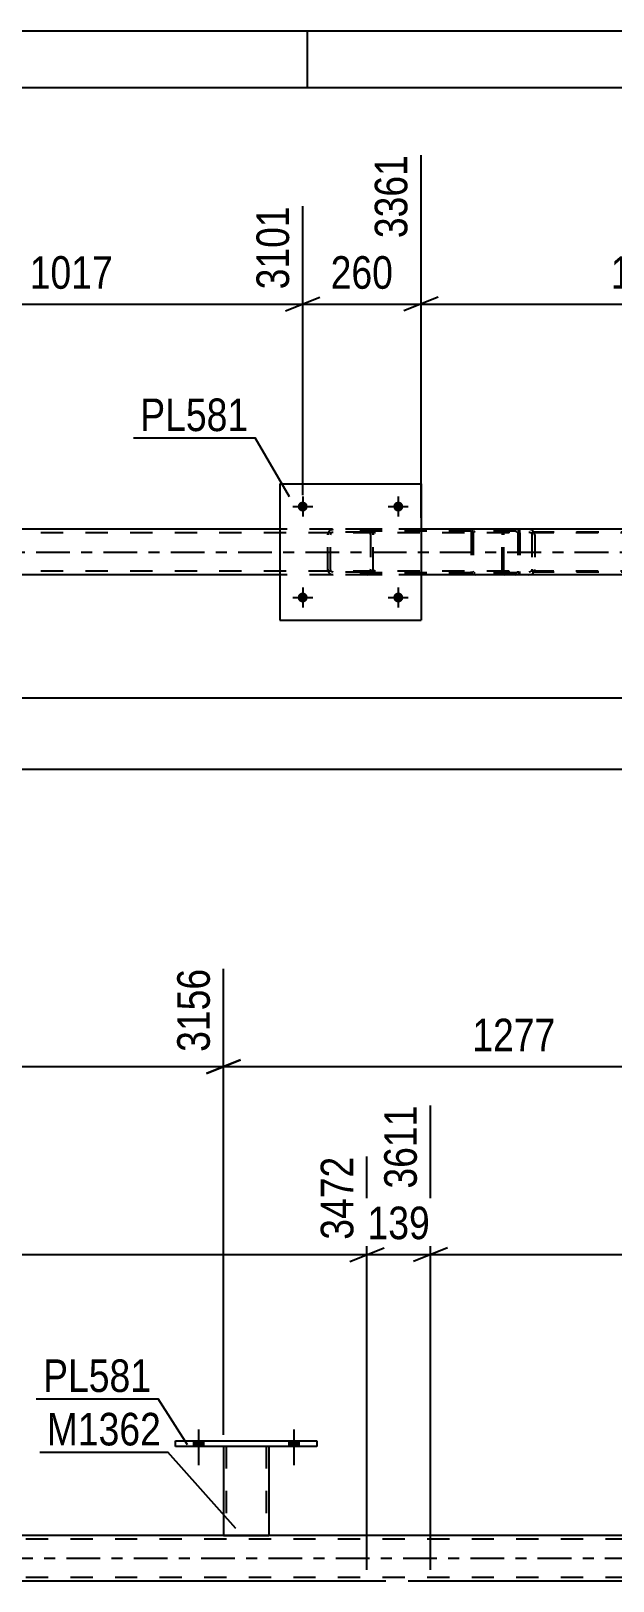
# Model space of a CAD drawing. Header units: millimetres. Extents: x 0 to 841, y 0 to 594.
# Drawn here: x 186.7 to 237.9, y 457.7 to 594 of the extents above; entities that cross this region are included whole.
import ezdxf

# ---------------------------------------------------------------- set-up
doc = ezdxf.new("R2010")
doc.units = ezdxf.units.MM
doc.linetypes.add('DXK_LINE_DOT2', pattern=[3.9198, 1.9599, -1.9599])
doc.linetypes.add('DXK_LINE_DOT3', pattern=[5.9187, 2.979, -0.9799, 0.9799, -0.9799])
doc.styles.add('Arial Narrow', font='ARIALN.TTF', dxfattribs={"height": 0.2})

# ---------------------------------------------------------------- blocks, each defined once
blk = doc.blocks.new('Unknown-318884981-1133')
at = {"color": 5, "linetype": 'Continuous'}
for p, q in [((841, 594), (0, 594)), ((211, 589), (211, 594)), ((836, 589), (5, 589))]:
    blk.add_line(p, q, dxfattribs=at)
blk = doc.blocks.new('Part-318884981-2944 - 2855')
at = {"color": 7, "linetype": 'DXK_LINE_DOT2'}
for p, q in [((212.78, 549.69), (212.81, 549.87)), ((212.81, 549.87), (212.78, 549.69)), ((212.78, 546.65), (212.78, 549.69)), ((213.02, 549.69), (213.04, 549.78)), ((213.02, 546.65), (213.02, 549.69)), ((213.04, 549.78), (213.09, 549.86)), ((213.07, 550.13), (213.26, 550.17)), ((213.26, 550.17), (213.07, 550.13)), ((213.09, 549.86), (213.17, 549.91)), ((213.17, 549.91), (213.26, 549.93)), ((216.3, 550.17), (213.26, 550.17)), ((216.3, 549.93), (213.26, 549.93)), ((216.3, 550.17), (216.48, 550.13)), ((216.48, 550.13), (216.3, 550.17)), ((216.3, 549.93), (216.39, 549.91)), ((216.39, 549.91), (216.47, 549.86)), ((216.47, 549.86), (216.52, 549.78)), ((216.52, 549.78), (216.54, 549.69)), ((216.54, 549.69), (216.54, 546.65)), ((216.74, 549.87), (216.78, 549.69)), ((216.78, 549.69), (216.74, 549.87)), ((216.78, 546.65), (216.78, 549.69)), ((212.81, 546.46), (212.78, 546.65)), ((212.78, 546.65), (212.81, 546.46)), ((213.04, 546.55), (213.02, 546.65)), ((213.09, 546.48), (213.04, 546.55)), ((213.26, 546.17), (213.07, 546.2)), ((213.07, 546.2), (213.26, 546.17)), ((213.17, 546.42), (213.09, 546.48)), ((213.26, 546.41), (213.17, 546.42)), ((216.3, 546.41), (213.26, 546.41)), ((216.3, 546.17), (213.26, 546.17)), ((216.39, 546.42), (216.3, 546.41)), ((216.48, 546.2), (216.3, 546.17)), ((216.3, 546.17), (216.48, 546.2)), ((216.47, 546.48), (216.39, 546.42)), ((216.52, 546.55), (216.47, 546.48)), ((216.54, 546.65), (216.52, 546.55)), ((216.78, 546.65), (216.74, 546.46)), ((216.74, 546.46), (216.78, 546.65))]:
    blk.add_line(p, q, dxfattribs=at)
at = {"color": 7, "linetype": 'DXK_LINE_DOT3'}
blk.add_line((214.78, 548.17), (214.78, 548.17), dxfattribs=at)
at = {"color": 7, "linetype": 'DXK_LINE_DOT2'}
for centre, start, end in [((213.26, 549.69), 112.5, 157.5), ((213.26, 549.69), 112.5, 157.5), ((216.3, 549.69), 22.5, 67.5), ((216.3, 549.69), 22.5, 67.5), ((213.26, 546.65), 202.5, 247.5), ((213.26, 546.65), 202.5, 247.5), ((216.3, 546.65), 292.5, 337.5), ((216.3, 546.65), 292.5, 337.5)]:
    blk.add_arc(centre, 0.48, start, end, dxfattribs=at)
blk = doc.blocks.new('Part-318884981-2949 - 2855')
at = {"color": 2, "linetype": 'Continuous'}
for p, q in [((208.58, 554.17), (208.58, 542.17)), ((208.58, 554.17), (220.98, 554.17)), ((220.98, 554.17), (220.98, 542.17)), ((208.58, 542.17), (220.98, 542.17))]:
    blk.add_line(p, q, dxfattribs=at)
blk = doc.blocks.new('Bolt-318884981-2909 - 2855')
at = {"linetype": 'Continuous'}
for points in [[(211.02, 544.17, -1), (210.14, 544.17, -1)], [(219.42, 544.17, -1), (218.54, 544.17, -1)]]:
    blk.add_hatch(color=1, dxfattribs=at).paths.add_polyline_path(points)
at = {"color": 1, "linetype": 'Continuous'}
for p, q in [((209.7, 544.17), (211.46, 544.17)), ((210.58, 545.05), (210.58, 543.29)), ((218.1, 544.17), (219.86, 544.17)), ((218.98, 545.05), (218.98, 543.29))]:
    blk.add_line(p, q, dxfattribs=at)
blk = doc.blocks.new('Bolt-318884981-2910 - 2855')
at = {"linetype": 'Continuous'}
for points in [[(211.02, 552.17, -1), (210.14, 552.17, -1)], [(219.42, 552.17, -1), (218.54, 552.17, -1)]]:
    blk.add_hatch(color=1, dxfattribs=at).paths.add_polyline_path(points)
at = {"color": 1, "linetype": 'Continuous'}
for p, q in [((209.7, 552.17), (211.46, 552.17)), ((210.58, 553.05), (210.58, 551.29)), ((218.1, 552.17), (219.86, 552.17)), ((218.98, 553.05), (218.98, 551.29))]:
    blk.add_line(p, q, dxfattribs=at)
blk = doc.blocks.new('Part-318884981-2975 - 2855')
at = {"color": 7, "linetype": 'DXK_LINE_DOT2'}
for p, q in [((229.32, 550.17), (213.99, 550.17)), ((229.32, 550.01), (213.99, 550.01)), ((225.43, 549.97), (225.4, 549.85)), ((225.4, 549.85), (225.4, 546.49)), ((225.57, 549.85), (225.59, 549.91)), ((225.57, 549.85), (225.57, 546.49)), ((225.59, 549.91), (225.62, 549.96)), ((225.74, 550.17), (225.61, 550.14)), ((225.62, 549.96), (225.68, 549.99)), ((225.68, 549.99), (225.74, 550.01)), ((229.45, 550.14), (229.32, 550.17)), ((229.32, 550.01), (229.38, 549.99)), ((229.38, 549.99), (229.41, 549.98)), ((229.41, 549.98), (229.44, 549.96)), ((229.44, 549.96), (229.48, 549.91)), ((229.48, 549.91), (229.49, 549.85)), ((229.49, 549.85), (229.49, 546.49)), ((229.66, 549.85), (229.63, 549.97)), ((229.66, 549.85), (229.66, 546.49)), ((229.32, 546.33), (213.99, 546.33)), ((229.32, 546.17), (213.99, 546.17)), ((225.4, 546.49), (225.43, 546.36)), ((225.59, 546.43), (225.57, 546.49)), ((225.62, 546.37), (225.59, 546.43)), ((225.61, 546.19), (225.74, 546.17)), ((225.62, 546.37), (225.65, 546.35)), ((225.65, 546.35), (225.68, 546.34)), ((225.68, 546.34), (225.74, 546.33)), ((229.38, 546.34), (229.32, 546.33)), ((229.32, 546.17), (229.45, 546.19)), ((229.44, 546.37), (229.38, 546.34)), ((229.48, 546.43), (229.44, 546.37)), ((229.49, 546.49), (229.48, 546.43)), ((229.63, 546.36), (229.66, 546.49))]:
    blk.add_line(p, q, dxfattribs=at)
for centre, start, end in [((225.73, 549.83), 110.7583, 155.68), ((229.33, 549.83), 24.32, 69.2417), ((225.73, 546.5), 204.32, 249.2417), ((229.33, 546.5), 290.7583, 335.68)]:
    blk.add_arc(centre, 0.331, start, end, dxfattribs=at)
blk = doc.blocks.new('Part-318884981-3015 - 2855')
at = {"color": 7, "linetype": 'DXK_LINE_DOT2'}
for p, q in [((228.13, 549.87), (228.11, 549.69)), ((228.11, 546.65), (228.11, 549.69)), ((228.19, 550.03), (228.13, 549.87)), ((228.28, 550.13), (228.19, 550.03)), ((228.25, 549.69), (228.26, 549.78)), ((228.25, 546.65), (228.25, 549.69)), ((228.26, 549.78), (228.29, 549.86)), ((228.38, 550.17), (228.28, 550.13)), ((228.29, 549.86), (228.33, 549.91)), ((228.33, 549.91), (228.38, 549.93)), ((240.54, 550.17), (228.38, 550.17)), ((240.54, 549.93), (228.38, 549.93)), ((229.66, 549.93), (229.66, 550.17)), ((230.67, 550.13), (230.47, 550.17)), ((230.47, 549.93), (230.57, 549.91)), ((230.57, 549.91), (230.65, 549.86)), ((230.65, 549.86), (230.71, 549.78)), ((230.71, 549.78), (230.73, 549.69)), ((230.73, 549.69), (230.73, 546.65)), ((230.96, 549.77), (230.94, 549.87)), ((230.98, 549.69), (230.96, 549.77)), ((230.98, 549.69), (230.98, 546.65)), ((228.13, 546.46), (228.11, 546.65)), ((228.18, 546.34), (228.13, 546.46)), ((228.19, 546.31), (228.18, 546.34)), ((228.19, 546.31), (228.28, 546.2)), ((228.26, 546.55), (228.25, 546.65)), ((228.29, 546.48), (228.26, 546.55)), ((228.28, 546.2), (228.38, 546.17)), ((228.33, 546.42), (228.29, 546.48)), ((228.38, 546.41), (228.33, 546.42)), ((240.54, 546.41), (228.38, 546.41)), ((240.54, 546.17), (228.38, 546.17)), ((229.66, 546.17), (229.66, 546.41)), ((230.57, 546.42), (230.47, 546.41)), ((230.47, 546.17), (230.67, 546.2)), ((230.65, 546.48), (230.57, 546.42)), ((230.71, 546.55), (230.65, 546.48)), ((230.73, 546.65), (230.71, 546.55)), ((230.94, 546.46), (230.96, 546.56)), ((230.96, 546.56), (230.98, 546.65))]:
    blk.add_line(p, q, dxfattribs=at)
for centre, start, end in [((230.49, 549.67), 23.8494, 68.8059), ((230.49, 546.66), 291.1941, 336.1506)]:
    blk.add_arc(centre, 0.492, start, end, dxfattribs=at)
blk = doc.blocks.new('Part-318884981-3065 - 2855')
at = {"color": 7, "linetype": 'DXK_LINE_DOT2'}
for p, q in [((750.06, 549.85), (86.52, 549.85)), ((220.98, 550.17), (208.58, 550.17)), ((750.06, 546.49), (86.52, 546.49)), ((220.98, 546.17), (208.58, 546.17))]:
    blk.add_line(p, q, dxfattribs=at)
at = {"color": 2, "linetype": 'Continuous'}
for p, q in [((208.58, 550.17), (169.9, 550.17)), ((259.66, 550.17), (220.98, 550.17)), ((208.58, 546.17), (169.9, 546.17)), ((259.66, 546.17), (220.98, 546.17))]:
    blk.add_line(p, q, dxfattribs=at)
at = {"color": 7, "linetype": 'DXK_LINE_DOT3'}
blk.add_line((86.52, 548.17), (750.06, 548.17), dxfattribs=at)
blk = doc.blocks.new('Part-318884981-3921 - 3854')
at = {"color": 2, "linetype": 'Continuous'}
for p, q in [((635.04, 461.66), (77.35, 461.66)), ((216.23, 457.66), (136.67, 457.66)), ((301.36, 457.66), (221.81, 457.66))]:
    blk.add_line(p, q, dxfattribs=at)
at = {"color": 7, "linetype": 'DXK_LINE_DOT2'}
for p, q in [((740.89, 461.34), (77.35, 461.34)), ((740.89, 457.98), (77.35, 457.98)), ((221.81, 457.66), (216.23, 457.66))]:
    blk.add_line(p, q, dxfattribs=at)
at = {"color": 7, "linetype": 'DXK_LINE_DOT3'}
blk.add_line((77.35, 459.66), (740.89, 459.66), dxfattribs=at)
blk = doc.blocks.new('Bolt-318884981-4131 - 3854')
at = {"linetype": 'Continuous'}
for points in [[(200.97, 469.5), (201.85, 469.5), (201.85, 469.98), (200.97, 469.98)], [(209.37, 469.5), (210.25, 469.5), (210.25, 469.98), (209.37, 469.98)]]:
    blk.add_hatch(color=1, dxfattribs=at).paths.add_polyline_path(points)
at = {"color": 1, "linetype": 'Continuous'}
for p, q in [((201.41, 470.98), (201.41, 467.86)), ((209.81, 470.98), (209.81, 467.86)), ((200.97, 469.98), (200.97, 469.5)), ((201.85, 469.98), (201.85, 469.5)), ((209.37, 469.98), (209.37, 469.5)), ((210.25, 469.98), (210.25, 469.5))]:
    blk.add_line(p, q, dxfattribs=at)
blk = doc.blocks.new('Bolt-318884981-4112 - 3854')
at = {"linetype": 'Continuous'}
for points in [[(200.97, 469.5), (201.85, 469.5), (201.85, 469.98), (200.97, 469.98)], [(209.37, 469.5), (210.25, 469.5), (210.25, 469.98), (209.37, 469.98)]]:
    blk.add_hatch(color=1, dxfattribs=at).paths.add_polyline_path(points)
at = {"color": 1, "linetype": 'Continuous'}
for p, q in [((201.41, 470.98), (201.41, 467.86)), ((209.81, 470.98), (209.81, 467.86)), ((200.97, 469.98), (200.97, 469.5)), ((201.85, 469.98), (201.85, 469.5)), ((209.37, 469.98), (209.37, 469.5)), ((210.25, 469.98), (210.25, 469.5))]:
    blk.add_line(p, q, dxfattribs=at)
blk = doc.blocks.new('Part-318884981-4242 - 3854')
at = {"color": 7, "linetype": 'DXK_LINE_DOT2'}
for p, q in [((203.61, 469.51), (207.61, 469.51)), ((203.61, 469.5), (203.61, 469.51)), ((203.61, 469.51), (203.61, 469.5)), ((203.85, 469.51), (203.85, 461.67)), ((207.37, 469.51), (207.37, 461.67)), ((207.61, 469.51), (207.61, 469.5)), ((207.61, 469.5), (207.61, 469.51)), ((207.31, 461.67), (207.35, 461.67)), ((207.31, 461.67), (207.35, 461.67)), ((207.35, 461.67), (207.37, 461.67)), ((207.35, 461.67), (207.37, 461.67))]:
    blk.add_line(p, q, dxfattribs=at)
at = {"color": 2, "linetype": 'Continuous'}
for p, q in [((203.61, 469.5), (203.61, 461.67)), ((207.61, 469.5), (207.61, 461.67)), ((203.61, 461.67), (207.61, 461.67))]:
    blk.add_line(p, q, dxfattribs=at)
blk = doc.blocks.new('Part-318884981-4247 - 3854')
at = {"color": 2, "linetype": 'Continuous'}
for p, q in [((199.41, 469.98), (211.81, 469.98)), ((199.41, 469.5), (199.41, 469.98)), ((211.81, 469.5), (199.41, 469.5)), ((211.81, 469.98), (211.81, 469.5))]:
    blk.add_line(p, q, dxfattribs=at)
blk = doc.blocks.new('StraightDimension-318884981-3115 - 2855')
at = {"color": 7, "linetype": 'Continuous'}
blk.add_line((85.88, 529.08), (792.62, 529.08), dxfattribs=at)
blk = doc.blocks.new('StraightDimension-318884981-13114 - 2855')
at = {"color": 7, "linetype": 'Continuous'}
for p, q in [((169.9, 551.17), (169.9, 583.09)), ((210.58, 553.17), (210.58, 578.59)), ((171.4, 570.58), (168.4, 569.38)), ((169.9, 569.98), (210.58, 569.98)), ((209.08, 569.38), (212.08, 570.58))]:
    blk.add_line(p, q, dxfattribs=at)
at = {"color": 0}
blk.add_wipeout([(194.49, 570.73), (194.49, 574.93), (185.98, 574.93), (185.98, 570.73)], dxfattribs=at)
at = {"color": 3, "style": 'Arial Narrow'}
blk.add_text('1017', height=2.863, dxfattribs=at).set_placement((186.58, 571.33))
at = {"color": 0, "linetype": 'Continuous'}
blk.add_wipeout([(209.98, 579.19), (205.78, 579.19), (205.78, 570.68), (209.98, 570.68)], dxfattribs=at)
at = {"color": 3, "linetype": 'Continuous', "style": 'Arial Narrow'}
blk.add_text('3101', height=2.863, rotation=90.0002, dxfattribs=at).set_placement((209.38, 571.28))
blk = doc.blocks.new('StraightDimension-318884981-3683 - 2855')
at = {"color": 7, "linetype": 'Continuous'}
blk.add_line((86.52, 535.34), (791.98, 535.34), dxfattribs=at)
blk = doc.blocks.new('StraightDimension-318884981-13112 - 2855')
at = {"color": 7, "linetype": 'Continuous'}
for p, q in [((220.98, 551.17), (220.98, 583.09)), ((261.66, 553.17), (261.66, 578.59)), ((222.48, 570.58), (219.48, 569.38)), ((220.98, 569.98), (261.66, 569.98)), ((260.16, 569.38), (263.16, 570.58))]:
    blk.add_line(p, q, dxfattribs=at)
at = {"color": 0}
blk.add_wipeout([(245.57, 570.73), (245.57, 574.93), (237.06, 574.93), (237.06, 570.73)], dxfattribs=at)
at = {"color": 3, "style": 'Arial Narrow'}
blk.add_text('1017', height=2.863, dxfattribs=at).set_placement((237.66, 571.33))
at = {"color": 0, "linetype": 'Continuous'}
blk.add_wipeout([(261.06, 579.19), (256.86, 579.19), (256.86, 570.68), (261.06, 570.68)], dxfattribs=at)
at = {"color": 3, "linetype": 'Continuous', "style": 'Arial Narrow'}
blk.add_text('4378', height=2.863, rotation=90.0002, dxfattribs=at).set_placement((260.46, 571.28))
blk = doc.blocks.new('StraightDimension-318884981-13113 - 2855')
at = {"color": 7, "linetype": 'Continuous'}
for p, q in [((220.98, 551.17), (220.98, 583.09)), ((210.58, 553.17), (210.58, 578.59)), ((209.08, 569.38), (212.08, 570.58)), ((210.58, 569.98), (220.98, 569.98)), ((222.48, 570.58), (219.48, 569.38))]:
    blk.add_line(p, q, dxfattribs=at)
at = {"color": 0}
blk.add_wipeout([(219.12, 570.73), (219.12, 574.93), (212.44, 574.93), (212.44, 570.73)], dxfattribs=at)
at = {"color": 3, "style": 'Arial Narrow'}
blk.add_text('260', height=2.863, dxfattribs=at).set_placement((213.04, 571.33))
at = {"color": 0, "linetype": 'Continuous'}
blk.add_wipeout([(220.38, 583.69), (216.18, 583.69), (216.18, 575.18), (220.38, 575.18)], dxfattribs=at)
at = {"color": 3, "linetype": 'Continuous', "style": 'Arial Narrow'}
blk.add_text('3361', height=2.863, rotation=90.0002, dxfattribs=at).set_placement((219.78, 575.78))
blk = doc.blocks.new('StraightDimension-318884981-15530 - 3854')
at = {"color": 7, "linetype": 'Continuous'}
for p, q in [((136.67, 458.66), (136.67, 499.49)), ((216.23, 458.66), (216.23, 494.99)), ((138.17, 486.98), (135.17, 485.78)), ((214.73, 485.78), (217.73, 486.98)), ((136.67, 486.38), (216.23, 486.38))]:
    blk.add_line(p, q, dxfattribs=at)
at = {"color": 0}
blk.add_wipeout([(180.71, 487.13), (180.71, 491.33), (172.19, 491.33), (172.19, 487.13)], dxfattribs=at)
at = {"color": 3, "style": 'Arial Narrow'}
blk.add_text('1989', height=2.863, dxfattribs=at).set_placement((172.79, 487.73))
at = {"color": 0, "linetype": 'Continuous'}
blk.add_wipeout([(215.63, 495.59), (211.43, 495.59), (211.43, 487.08), (215.63, 487.08)], dxfattribs=at)
at = {"color": 3, "linetype": 'Continuous', "style": 'Arial Narrow'}
blk.add_text('3472', height=2.863, rotation=90.0002, dxfattribs=at).set_placement((215.03, 487.68))
blk = doc.blocks.new('StraightDimension-318884981-15077 - 3854')
at = {"color": 7, "linetype": 'Continuous'}
for p, q in [((152.53, 470.51), (152.53, 511.52)), ((203.61, 470.51), (203.61, 511.52)), ((154.03, 503.51), (151.03, 502.31)), ((202.11, 502.31), (205.11, 503.51)), ((152.53, 502.91), (203.61, 502.91))]:
    blk.add_line(p, q, dxfattribs=at)
at = {"color": 0}
blk.add_wipeout([(182.32, 503.66), (182.32, 507.86), (173.81, 507.86), (173.81, 503.66)], dxfattribs=at)
at = {"color": 3, "style": 'Arial Narrow'}
blk.add_text('1277', height=2.863, dxfattribs=at).set_placement((174.41, 504.26))
at = {"color": 0, "linetype": 'Continuous'}
blk.add_wipeout([(203.01, 512.12), (198.81, 512.12), (198.81, 503.61), (203.01, 503.61)], dxfattribs=at)
at = {"color": 3, "linetype": 'Continuous', "style": 'Arial Narrow'}
blk.add_text('3156', height=2.863, rotation=90.0002, dxfattribs=at).set_placement((202.41, 504.21))
blk = doc.blocks.new('StraightDimension-318884981-15076 - 3854')
at = {"color": 7, "linetype": 'Continuous'}
for p, q in [((203.61, 470.51), (203.61, 511.52)), ((254.69, 470.51), (254.69, 511.52)), ((205.11, 503.51), (202.11, 502.31)), ((253.19, 502.31), (256.19, 503.51)), ((203.61, 502.91), (254.69, 502.91))]:
    blk.add_line(p, q, dxfattribs=at)
at = {"color": 0}
blk.add_wipeout([(233.4, 503.66), (233.4, 507.86), (224.89, 507.86), (224.89, 503.66)], dxfattribs=at)
at = {"color": 3, "style": 'Arial Narrow'}
blk.add_text('1277', height=2.863, dxfattribs=at).set_placement((225.49, 504.26))
at = {"color": 0, "linetype": 'Continuous'}
blk.add_wipeout([(254.09, 512.12), (249.89, 512.12), (249.89, 503.61), (254.09, 503.61)], dxfattribs=at)
at = {"color": 3, "linetype": 'Continuous', "style": 'Arial Narrow'}
blk.add_text('4433', height=2.863, rotation=90.0002, dxfattribs=at).set_placement((253.49, 504.21))
blk = doc.blocks.new('StraightDimension-318884981-15528 - 3854')
at = {"color": 7, "linetype": 'Continuous'}
for p, q in [((221.81, 458.66), (221.81, 499.49)), ((301.36, 458.66), (301.36, 494.99)), ((223.31, 486.98), (220.31, 485.78)), ((299.86, 485.78), (302.86, 486.98)), ((221.81, 486.38), (301.36, 486.38))]:
    blk.add_line(p, q, dxfattribs=at)
at = {"color": 0}
blk.add_wipeout([(265.84, 487.13), (265.84, 491.33), (257.33, 491.33), (257.33, 487.13)], dxfattribs=at)
at = {"color": 3, "style": 'Arial Narrow'}
blk.add_text('1989', height=2.863, dxfattribs=at).set_placement((257.93, 487.73))
at = {"color": 0, "linetype": 'Continuous'}
blk.add_wipeout([(300.76, 495.59), (296.56, 495.59), (296.56, 487.08), (300.76, 487.08)], dxfattribs=at)
at = {"color": 3, "linetype": 'Continuous', "style": 'Arial Narrow'}
blk.add_text('5600', height=2.863, rotation=90.0002, dxfattribs=at).set_placement((300.16, 487.68))
blk = doc.blocks.new('StraightDimension-318884981-15529 - 3854')
at = {"color": 7, "linetype": 'Continuous'}
for p, q in [((221.81, 458.66), (221.81, 499.49)), ((216.23, 458.66), (216.23, 494.99)), ((214.73, 485.78), (217.73, 486.98)), ((223.31, 486.98), (220.31, 485.78)), ((216.23, 486.38), (221.81, 486.38))]:
    blk.add_line(p, q, dxfattribs=at)
at = {"color": 0}
blk.add_wipeout([(222.36, 487.13), (222.36, 491.33), (215.68, 491.33), (215.68, 487.13)], dxfattribs=at)
at = {"color": 3, "style": 'Arial Narrow'}
blk.add_text('139', height=2.863, dxfattribs=at).set_placement((216.28, 487.73))
at = {"color": 0, "linetype": 'Continuous'}
blk.add_wipeout([(221.21, 500.09), (217.01, 500.09), (217.01, 491.58), (221.21, 491.58)], dxfattribs=at)
at = {"color": 3, "linetype": 'Continuous', "style": 'Arial Narrow'}
blk.add_text('3611', height=2.863, rotation=90.0002, dxfattribs=at).set_placement((220.61, 492.18))
blk = doc.blocks.new('Mark-318884981-2945 - 2855')
at = {"color": 0}
blk.add_wipeout([(205.81, 558.81), (205.81, 561.81), (196.3, 561.81), (196.3, 558.81)], dxfattribs=at)
blk.add_wipeout([(205.81, 558.81), (205.81, 561.81), (196.3, 561.81), (196.3, 558.81)], dxfattribs=at)
at = {"color": 30, "linetype": 'Continuous'}
for p in [(195.7, 558.21), (209.41, 553.02)]:
    blk.add_line(p, (206.41, 558.21), dxfattribs=at)
at = {"color": 3, "style": 'Arial Narrow'}
blk.add_text('PL581', height=2.863, dxfattribs=at).set_placement((196.3, 558.81))
blk = doc.blocks.new('Mark-318884981-4238 - 3854')
at = {"color": 0}
blk.add_wipeout([(198.13, 469.59), (198.13, 472.59), (188.08, 472.59), (188.08, 469.59)], dxfattribs=at)
blk.add_wipeout([(198.13, 469.59), (198.13, 472.59), (188.08, 472.59), (188.08, 469.59)], dxfattribs=at)
at = {"color": 30, "linetype": 'Continuous'}
for p in [(187.48, 468.99), (204.7, 462.27)]:
    blk.add_line(p, (198.73, 468.99), dxfattribs=at)
at = {"color": 3, "style": 'Arial Narrow'}
blk.add_text('M1362', height=2.863, dxfattribs=at).set_placement((188.08, 469.59))
blk = doc.blocks.new('Mark-318884981-4243 - 3854')
at = {"color": 0}
blk.add_wipeout([(197.26, 474.29), (197.26, 477.29), (187.76, 477.29), (187.76, 474.29)], dxfattribs=at)
blk.add_wipeout([(197.26, 474.29), (197.26, 477.29), (187.76, 477.29), (187.76, 474.29)], dxfattribs=at)
at = {"color": 30, "linetype": 'Continuous'}
for p in [(187.16, 473.69), (200.44, 469.65)]:
    blk.add_line(p, (197.86, 473.69), dxfattribs=at)
at = {"color": 3, "style": 'Arial Narrow'}
blk.add_text('PL581', height=2.863, dxfattribs=at).set_placement((187.76, 474.29))

msp = doc.modelspace()

# ---------------------------------------------------------------- block references
for name in ['Unknown-318884981-1133', 'Part-318884981-2949 - 2855', 'Bolt-318884981-2910 - 2855', 'Part-318884981-3065 - 2855', 'Part-318884981-2944 - 2855', 'Part-318884981-2975 - 2855', 'Part-318884981-3015 - 2855', 'Bolt-318884981-2909 - 2855', 'Bolt-318884981-4131 - 3854', 'Bolt-318884981-4112 - 3854', 'Part-318884981-4247 - 3854', 'Part-318884981-4242 - 3854', 'Part-318884981-3921 - 3854']:
    msp.add_blockref(name, (0, 0))

# ---------------------------------------------------------------- next in the draw order: block references
for name in ['StraightDimension-318884981-13114 - 2855', 'StraightDimension-318884981-13112 - 2855', 'StraightDimension-318884981-3115 - 2855', 'StraightDimension-318884981-15530 - 3854']:
    msp.add_blockref(name, (0, 0))

# ---------------------------------------------------------------- next in the draw order: block references
for name in ['StraightDimension-318884981-13113 - 2855', 'StraightDimension-318884981-3683 - 2855', 'StraightDimension-318884981-15077 - 3854']:
    msp.add_blockref(name, (0, 0))

# ---------------------------------------------------------------- next in the draw order: block references
for name in ['Mark-318884981-2945 - 2855', 'StraightDimension-318884981-15076 - 3854']:
    msp.add_blockref(name, (0, 0))

# ---------------------------------------------------------------- next in the draw order: block references
for name in ['StraightDimension-318884981-15528 - 3854', 'Mark-318884981-4238 - 3854']:
    msp.add_blockref(name, (0, 0))

# ---------------------------------------------------------------- next in the draw order: block references
for name in ['StraightDimension-318884981-15529 - 3854', 'Mark-318884981-4243 - 3854']:
    msp.add_blockref(name, (0, 0))

doc.saveas('drawing.dxf')
